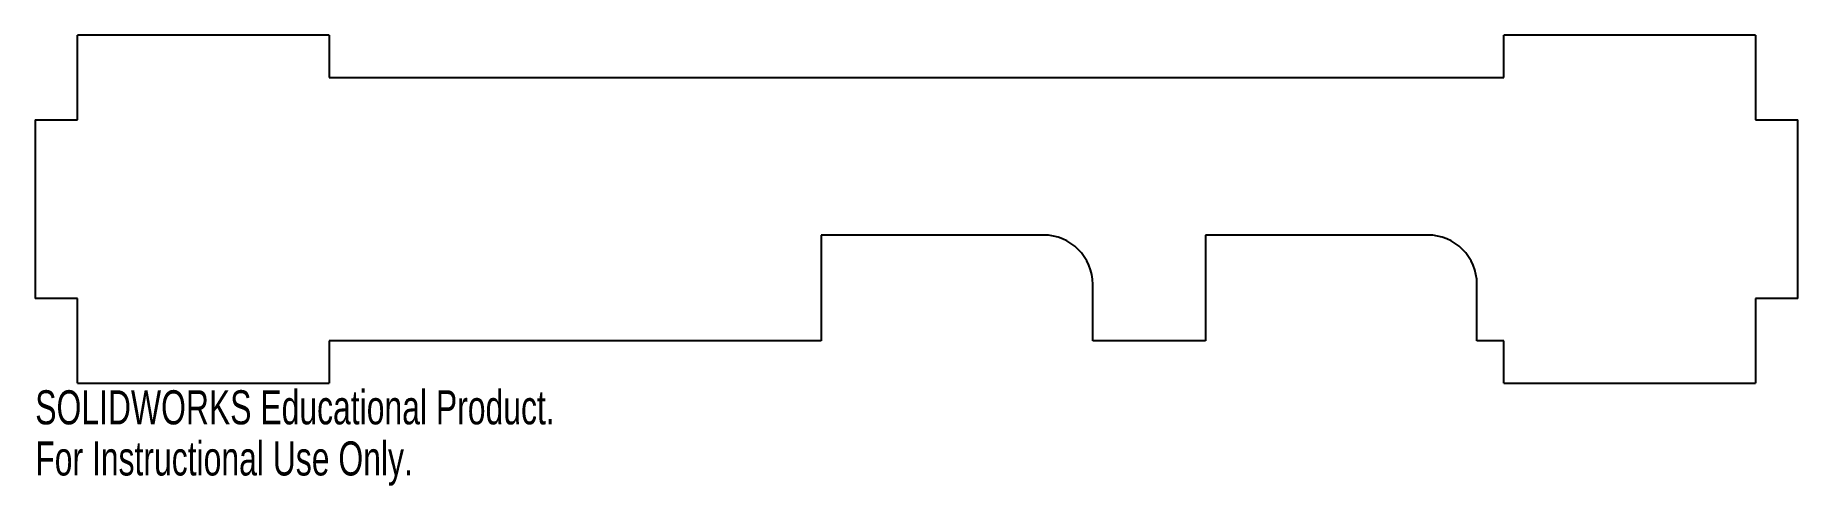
# Model space of a CAD drawing. Header units: millimetres. Extents: x 125 to 375, y 10 to 74.
import ezdxf

# ---------------------------------------------------------------- set-up
doc = ezdxf.new("R2010")
doc.units = ezdxf.units.MM
doc.styles.add('SLDTEXTSTYLE0', font='TXT', dxfattribs={"width": 0.7})

msp = doc.modelspace()

# ---------------------------------------------------------------- linework, layer by layer
at = {"color": 7, "linetype": 'Continuous', "lineweight": 25}
for p, q in [((166.67, 73.99), (131, 73.99)), ((131, 61.99), (131, 73.99)), ((166.67, 73.99), (166.67, 67.99)), ((369, 73.99), (333.33, 73.99)), ((333.33, 67.99), (333.33, 73.99)), ((369, 73.99), (369, 61.99)), ((166.67, 67.99), (333.33, 67.99)), ((125, 61.99), (131, 61.99)), ((125, 61.99), (125, 36.66)), ((369, 61.99), (375, 61.99)), ((375, 36.66), (375, 61.99)), ((268, 45.66), (236.5, 45.66)), ((236.5, 45.66), (236.5, 30.66)), ((291, 45.66), (291, 30.66)), ((322.5, 45.66), (291, 45.66)), ((275, 30.66), (275, 38.66)), ((329.5, 30.66), (329.5, 38.66)), ((131, 36.66), (125, 36.66)), ((131, 24.66), (131, 36.66)), ((369, 36.66), (369, 24.66)), ((375, 36.66), (369, 36.66)), ((166.67, 30.66), (166.67, 24.66)), ((236.5, 30.66), (166.67, 30.66)), ((291, 30.66), (275, 30.66)), ((333.33, 30.66), (329.5, 30.66)), ((333.33, 24.66), (333.33, 30.66)), ((131, 24.66), (166.67, 24.66)), ((333.33, 24.66), (369, 24.66))]:
    msp.add_line(p, q, dxfattribs=at)
for centre in [(268, 38.66), (322.5, 38.66)]:
    msp.add_arc(centre, 7, 0, 90, dxfattribs=at)

# ---------------------------------------------------------------- texts
at = {"color": 7, "linetype": 'Continuous', "char_height": 4.8336, "attachment_point": 1, "style": 'SLDTEXTSTYLE0'}
for s, insert in [('SOLIDWORKS Educational Product.', (125, 23.64)), ('For Instructional Use Only.', (125, 16.39))]:
    msp.add_mtext(s, dxfattribs=dict(at, insert=insert))

doc.saveas('drawing.dxf')
